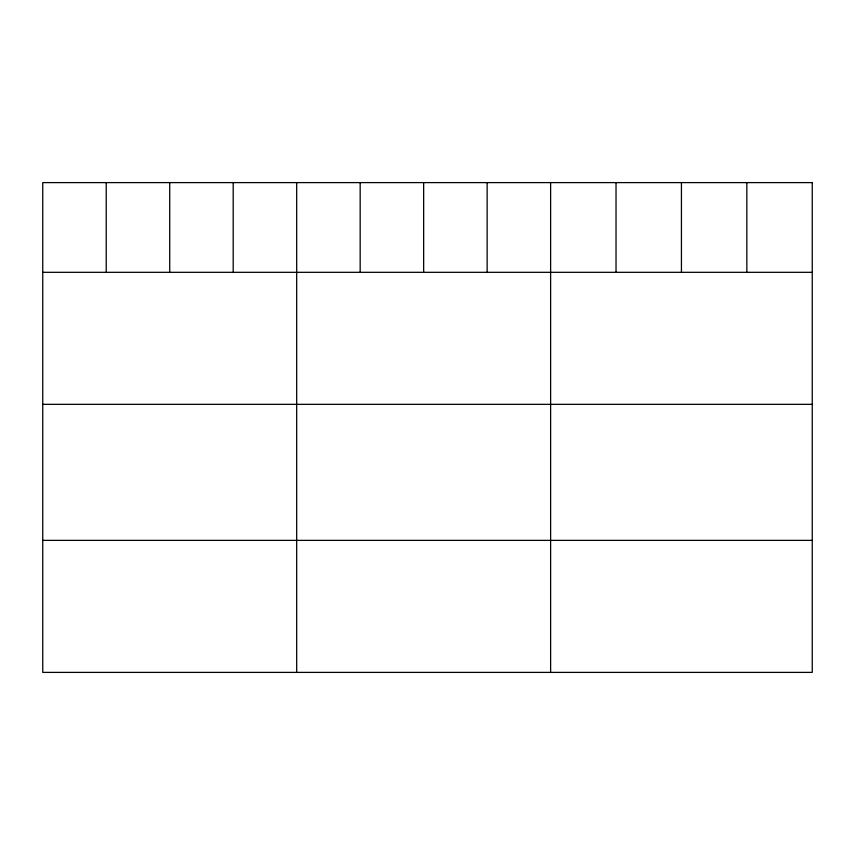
<?xml version="1.0" encoding="UTF-8"?>
<svg xmlns="http://www.w3.org/2000/svg" width="855" height="855" viewBox="0 0 855 855"><rect width="100%" height="100%" fill="white"/><g stroke="black" fill="none" stroke-linecap="round" stroke-linejoin="round"><path stroke-width="1.28" d="M42.75 272.318L812.25 272.318M42.75 404.34L812.25 404.34M42.75 540.371L812.25 540.371M746.842 182.607L746.842 272.318M681.435 182.607L681.435 272.318M616.028 182.607L616.028 272.318M550.62 182.607L550.62 672.393M487.136 182.607L487.136 272.318M423.653 182.607L423.653 272.318M360.169 182.607L360.169 272.318M296.685 182.607L296.685 672.393M233.201 182.607L233.201 272.318M169.718 182.607L169.718 272.318M106.234 182.607L106.234 272.318M812.25 182.607L42.75 182.607L42.75 672.393L812.25 672.393L812.25 182.607"/></g></svg>
